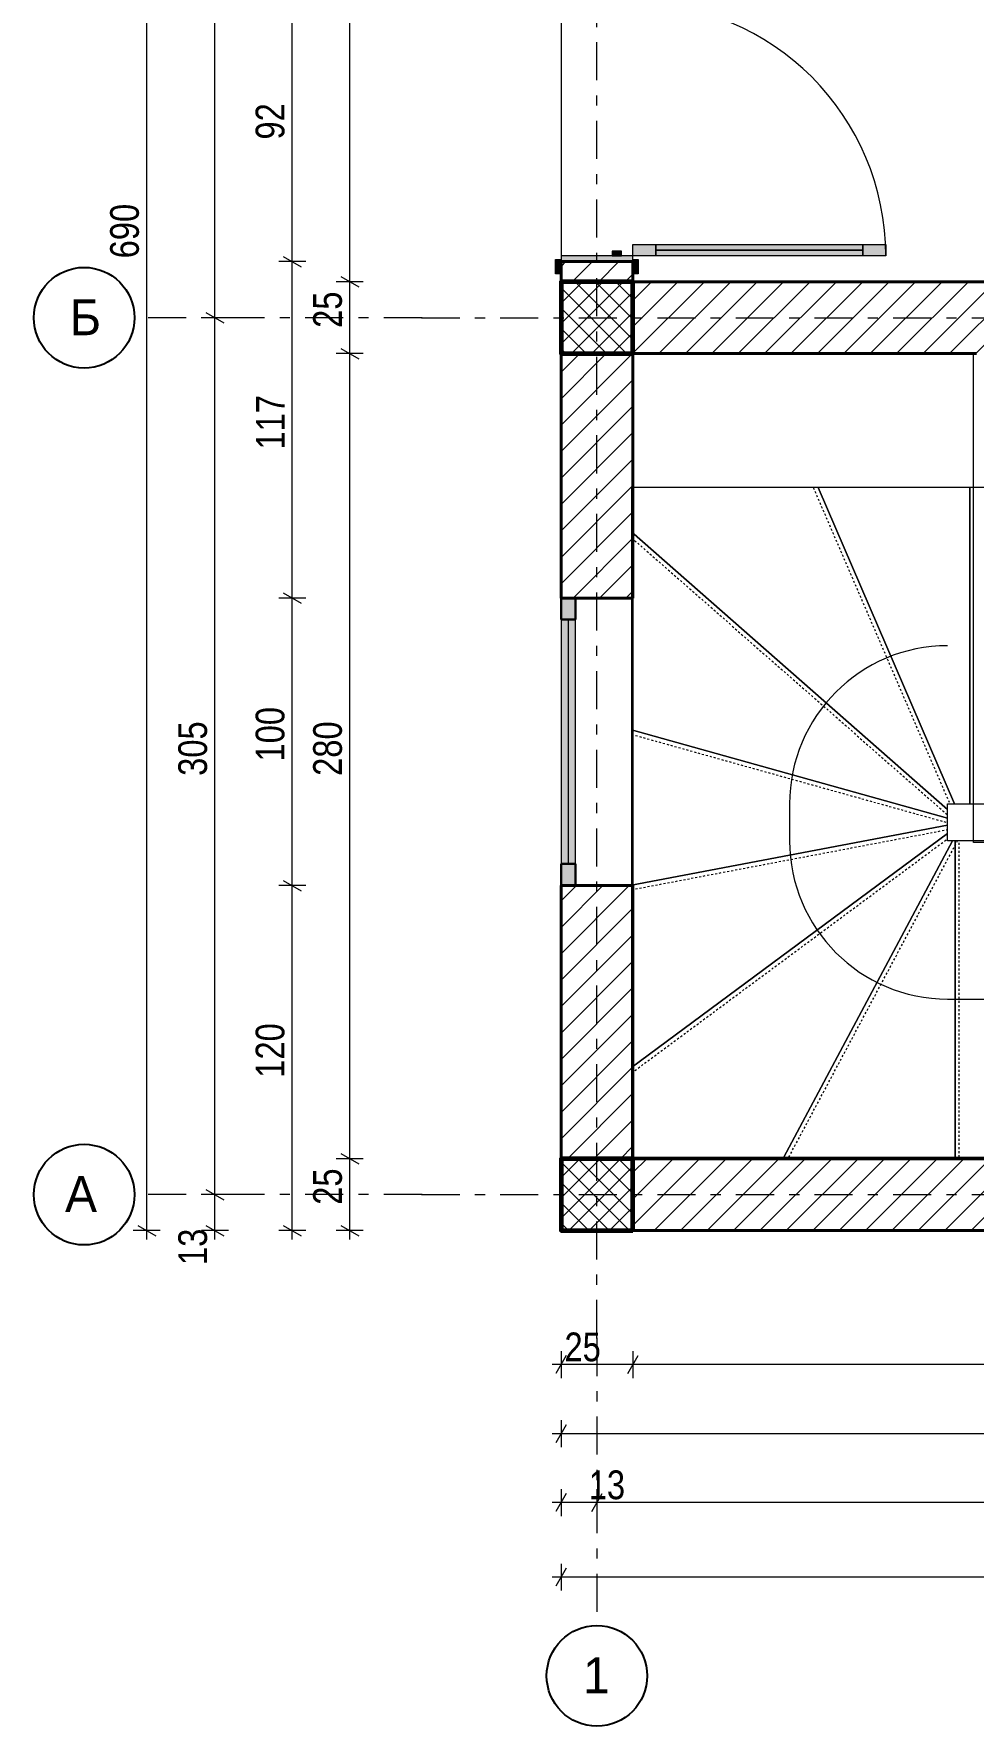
# Model space of a CAD drawing. Extents: x 19704 to 238216, y -31136 to 55916.
# Drawn here: x 58078 to 61347, y 6104 to 11990 of the extents above; entities that cross this region are included whole.
import ezdxf

# ---------------------------------------------------------------- set-up
doc = ezdxf.new("R2010")
doc.units = 0
doc.header["$LTSCALE"] = 5
doc.header["$MEASUREMENT"] = 0
doc.set_wipeout_variables(frame=1)
for name, pattern in [('- Двойно прекъснати линии', [1093.611073, 529.166651, -211.666656, 141.111112, -211.666656]), ('Small Dashed', [282.222222, 141.111111, -141.111111]), ('Wipeout_Contour', [100000, 0, -100000])]:
    doc.linetypes.add(name, pattern=pattern)
for name, color, linetype in [('1 _ Конструкция - Недефинирани обекти.Structural - Bearing', 7, 'Continuous'), ('1 _ Плочи - Основни.Structural - Bearing', 7, 'Continuous'), ('6 _ - Конструктивни оси.Dimensioning', 7, 'Continuous'), ('Structural - Bearing', 7, 'Continuous'), ('Structural - Stair & Railing', 7, 'Continuous')]:
    doc.layers.add(name, color=color, linetype=linetype)
doc.layers.add('6 _ - Размери - Основни.Dimensioning', color=7, linetype='Continuous', true_color=0x7a7a7a)
doc.styles.add('GENERATED_STYLE_6', font='Cambria Math.ttf')
pattern_1 = [(45, (3052, 9842.58), (-45.961934, 45.961934), [])]
pattern_2 = [(45, (3051.997, 9842.58), (-35.355335, 35.355335), []), (135, (3051.997, 9842.58), (35.355335, 35.355335), [])]

msp = doc.modelspace()

# ---------------------------------------------------------------- hatches: boundary and pattern name
at = {"layer": 'Structural - Bearing', "linetype": 'Continuous', "lineweight": 0, "true_color": 0xdedede}
for points in [[(60162.3, 11258.1), (60162.3, 11218.1), (60242.3, 11218.1), (60242.3, 11258.1)], [(60962.3, 11238.1), (60962.3, 11258.1), (60242.3, 11258.1), (60242.3, 11238.1)], [(61042.3, 11218.1), (61042.3, 11258.1), (60962.3, 11258.1), (60962.3, 11218.1)], [(59912.3, 11206.1), (59893.3, 11206.1), (59893.3, 11156.1), (59912.3, 11156.1)], [(59912.3, 11198.1), (60162.3, 11198.1), (60162.3, 11218.1), (59912.3, 11218.1)], [(60122.3, 11218.1), (60122.3, 11234.1), (60090.3, 11234.1), (60090.3, 11218.1)], [(60181.3, 11206.1), (60162.3, 11206.1), (60162.3, 11156.1), (60181.3, 11156.1)], [(60962.3, 11218.1), (60962.3, 11238.1), (60242.3, 11238.1), (60242.3, 11218.1)], [(59912.3, 10028.1), (59912.3, 9953.1), (59962.3, 9953.1), (59962.3, 10028.1)], [(59912.3, 9953.1), (59912.3, 9103.1), (59962.3, 9103.1), (59962.3, 9953.1)], [(59962.3, 9028.1), (59962.3, 9103.1), (59912.3, 9103.1), (59912.3, 9028.1)]]:
    msp.add_hatch(color=254, dxfattribs=at).paths.add_polyline_path(points)
at = {"layer": 'Structural - Bearing', "linetype": 'Continuous', "lineweight": 15}
h = msp.add_hatch(dxfattribs=at)
h.set_pattern_fill('COMMON_BRICK_0001', color=256, scale=0.5, style=0, pattern_type=2)
h.set_pattern_definition(pattern_1)
h.paths.add_polyline_path([(59912.3, 11128.1), (60162.3, 11128.1), (60162.3, 11198.1), (59912.3, 11198.1)])
at = {"layer": 'Structural - Bearing', "linetype": 'Continuous', "lineweight": 13}
h = msp.add_hatch(dxfattribs=at)
h.set_pattern_fill('1_БЕТОН_СГЛОБЯЕМИ_ЕЛЕМЕН_E7', color=256, scale=0.5, style=0, pattern_type=2)
h.set_pattern_definition(pattern_2)
h.paths.add_polyline_path([(60162.3, 10878.1), (60162.3, 11128.1), (59912.3, 11128.1), (59912.3, 10878.1)])
at = {"layer": 'Structural - Bearing', "linetype": 'Continuous', "lineweight": 15}
h = msp.add_hatch(dxfattribs=at)
h.set_pattern_fill('COMMON_BRICK_0001', color=256, scale=0.5, style=0, pattern_type=2)
h.set_pattern_definition(pattern_1)
h.paths.add_polyline_path([(62340.3, 11128.1), (60162.3, 11128.1), (60162.3, 10878.1), (62340.3, 10878.1)])
h = msp.add_hatch(dxfattribs=at)
h.set_pattern_fill('COMMON_BRICK_0001', color=256, scale=0.5, style=0, pattern_type=2)
h.set_pattern_definition(pattern_1)
h.paths.add_polyline_path([(60162.3, 10878.1), (59912.3, 10878.1), (59912.3, 10028.1), (60162.3, 10028.1)])
h = msp.add_hatch(dxfattribs=at)
h.set_pattern_fill('COMMON_BRICK_0001', color=256, scale=0.5, style=0, pattern_type=2)
h.set_pattern_definition(pattern_1)
h.paths.add_polyline_path([(59912.3, 8078.1), (60162.3, 8078.1), (60162.3, 9028.1), (59912.3, 9028.1)])
h = msp.add_hatch(dxfattribs=at)
h.set_pattern_fill('COMMON_BRICK_0001', color=256, scale=0.5, style=0, pattern_type=2)
h.set_pattern_definition(pattern_1)
h.paths.add_polyline_path([(60162.3, 7828.1), (63510, 7828.1), (63510, 8078.1), (60162.3, 8078.1)])

# ---------------------------------------------------------------- linework, layer by layer
at = {"layer": '1 _ Плочи - Основни.Structural - Bearing', "linetype": 'Continuous', "lineweight": 20, "ltscale": 0.01, "flags": 128}
for points in [[(71912.3, 7828.1), (73712.3, 7828.1), (73712.3, 14728.1), (71912.3, 14728.1), (59912.3, 14728.1), (59912.3, 7828.1)], [(62998.3, 8078.1), (62998.3, 9178.1), (61347.8, 9178.1), (61347.8, 10878.1), (60162.3, 10878.1), (60162.3, 9178.1), (60162.3, 8078.1)]]:
    msp.add_lwpolyline(points, close=True, dxfattribs=at)
at = {"layer": '6 _ - Конструктивни оси.Dimensioning', "linetype": '- Двойно прекъснати линии', "lineweight": 13, "ltscale": 0.05}
for p, q in [((59427.6, 11003.1), (58427.6, 11003.1)), ((59427.6, 11003.1), (74113, 11003.1)), ((59427.6, 7953.1), (58427.6, 7953.1)), ((60037.3, 7454.4), (60037.3, 6454.4))]:
    msp.add_line(p, q, dxfattribs=at)
at = {"layer": '6 _ - Конструктивни оси.Dimensioning', "linetype": 'Continuous', "lineweight": 25, "ltscale": 0.01}
for centre in [(58252.6, 11003.1), (58252.6, 7953.1), (60037.3, 6279.4)]:
    msp.add_circle(centre, 175, dxfattribs=at)
at = {"layer": '6 _ - Конструктивни оси.Dimensioning', "linetype": '- Двойно прекъснати линии', "lineweight": 13, "ltscale": 0.01}
for p in [(59427.6, 11003.1), (59427.6, 11003.1), (59427.6, 7953.1), (59427.6, 7953.1), (60037.3, 7454.4), (60037.3, 7454.4)]:
    msp.add_point(p, dxfattribs=at)
at = {"layer": '6 _ - Размери - Основни.Dimensioning', "linetype": 'Continuous', "lineweight": 20, "ltscale": 0.01}
for p, q in [((58470.3, 7828.1), (58470.3, 14728.1)), ((58707.6, 11003.1), (58707.6, 14603.1)), ((59177, 11128.1), (59177, 14478.1)), ((58976.8, 11198.1), (58976.8, 12118.1)), ((59023.7, 11198.1), (58929.9, 11198.1)), ((58945.6, 11216.2), (59008.1, 11180.1)), ((58976.8, 10028.1), (58976.8, 11198.1)), ((59223.9, 11128.1), (59130.1, 11128.1)), ((59145.7, 11146.2), (59208.2, 11110.1)), ((59177, 10878.1), (59177, 11128.1)), ((58676.3, 11021.2), (58738.8, 10985.1)), ((58754.5, 11003.1), (58660.7, 11003.1)), ((58707.6, 7953.1), (58707.6, 11003.1)), ((59145.7, 10896.2), (59208.2, 10860.1)), ((59223.9, 10878.1), (59130.1, 10878.1)), ((59177, 8078.1), (59177, 10878.1)), ((59023.7, 10028.1), (58929.9, 10028.1)), ((58945.6, 10046.2), (59008.1, 10010.1)), ((58976.8, 9028.1), (58976.8, 10028.1)), ((59023.7, 9028.1), (58929.9, 9028.1)), ((58945.6, 9046.2), (59008.1, 9010.1)), ((58976.8, 7828.1), (58976.8, 9028.1)), ((59223.9, 8078.1), (59130.1, 8078.1)), ((59145.7, 8096.2), (59208.2, 8060.1)), ((59177, 7828.1), (59177, 8078.1)), ((58754.5, 7953.1), (58660.7, 7953.1)), ((58676.3, 7971.2), (58738.8, 7935.1)), ((58707.6, 7828.1), (58707.6, 7953.1)), ((58439.1, 7846.2), (58501.6, 7810.1)), ((58676.3, 7846.2), (58738.8, 7810.1)), ((58945.6, 7846.2), (59008.1, 7810.1)), ((59145.7, 7846.2), (59208.2, 7810.1)), ((58517.2, 7828.1), (58423.4, 7828.1)), ((58470.3, 7797.6), (58470.3, 7828.1)), ((58754.5, 7828.1), (58660.7, 7828.1)), ((58707.6, 7797.6), (58707.6, 7828.1)), ((59023.7, 7828.1), (58929.9, 7828.1)), ((58976.8, 7797.6), (58976.8, 7828.1)), ((59223.9, 7828.1), (59130.1, 7828.1)), ((59177, 7797.6), (59177, 7828.1)), ((59912.3, 7361.9), (59881.7, 7361.9)), ((59930.3, 7393.1), (59894.3, 7330.6)), ((59912.3, 7408.7), (59912.3, 7315)), ((60162.3, 7361.9), (59912.3, 7361.9)), ((60144.3, 7330.6), (60180.3, 7393.1)), ((60162.3, 7408.7), (60162.3, 7315)), ((63510, 7361.9), (60162.3, 7361.9)), ((59930.3, 7152.8), (59894.3, 7090.3)), ((59912.3, 7168.5), (59912.3, 7074.7)), ((59912.3, 7121.6), (59881.7, 7121.6)), ((71912.3, 7121.6), (59912.3, 7121.6)), ((59930.3, 6913.4), (59894.3, 6850.9)), ((59912.3, 6929), (59912.3, 6835.3)), ((60019.3, 6850.9), (60055.3, 6913.4)), ((60037.3, 6929), (60037.3, 6835.3)), ((59912.3, 6882.2), (59881.7, 6882.2)), ((60037.3, 6882.2), (59912.3, 6882.2)), ((63637, 6882.2), (60037.3, 6882.2)), ((59930.3, 6653.8), (59894.3, 6591.3)), ((59912.3, 6669.4), (59912.3, 6575.7)), ((59912.3, 6622.5), (59881.7, 6622.5)), ((73712.3, 6622.5), (59912.3, 6622.5))]:
    msp.add_line(p, q, dxfattribs=at)
at = {"layer": 'Structural - Bearing', "linetype": 'Continuous', "lineweight": 15, "ltscale": 0.01}
for p, q in [((60162.3, 11258.1), (60242.3, 11258.1)), ((60162.3, 11218.1), (60162.3, 11258.1)), ((60242.3, 11258.1), (60242.3, 11218.1)), ((60962.3, 11218.1), (60962.3, 11258.1)), ((60962.3, 11258.1), (61042.3, 11258.1)), ((61042.3, 11258.1), (61042.3, 11218.1)), ((60162.3, 11218.1), (59912.3, 11218.1)), ((59912.3, 11218.1), (59912.3, 11198.1)), ((59912.3, 11198.1), (60162.3, 11198.1)), ((60122.3, 11234.1), (60090.3, 11234.1)), ((60090.3, 11234.1), (60090.3, 11218.1)), ((60090.3, 11218.1), (60122.3, 11218.1)), ((60122.3, 11218.1), (60122.3, 11234.1)), ((60162.3, 11198.1), (60162.3, 11218.1)), ((60242.3, 11218.1), (60162.3, 11218.1)), ((60962.3, 11238.1), (60242.3, 11238.1)), ((61042.3, 11218.1), (60962.3, 11218.1))]:
    msp.add_line(p, q, dxfattribs=at)
at = {"layer": 'Structural - Bearing', "linetype": 'Continuous', "lineweight": 18, "ltscale": 0.01}
for p, q in [((59893.3, 11156.1), (59893.3, 11206.1)), ((59893.3, 11206.1), (59912.3, 11206.1)), ((59912.3, 11206.1), (59912.3, 11156.1)), ((60162.3, 11156.1), (60162.3, 11206.1)), ((60162.3, 11206.1), (60181.3, 11206.1)), ((60181.3, 11206.1), (60181.3, 11156.1)), ((59912.3, 11156.1), (59893.3, 11156.1)), ((60181.3, 11156.1), (60162.3, 11156.1)), ((59912.3, 10028.1), (59912.3, 9028.1)), ((60162.3, 10028.1), (60162.3, 9028.1)), ((59912.3, 9953.1), (59912.3, 9103.1)), ((59937.3, 9953.1), (59937.3, 9103.1)), ((59962.3, 9103.1), (59962.3, 9953.1))]:
    msp.add_line(p, q, dxfattribs=at)
at = {"layer": 'Structural - Bearing', "linetype": 'Continuous', "lineweight": 40, "ltscale": 0.01}
for p, q in [((59912.3, 11198.1), (59912.3, 11156.1)), ((60162.3, 11198.1), (59912.3, 11198.1)), ((60162.3, 11198.1), (59912.3, 11198.1)), ((60162.3, 11198.1), (59912.3, 11198.1)), ((59912.3, 11198.1), (59912.3, 11156.1)), ((59912.3, 11198.1), (59912.3, 11156.1)), ((60162.3, 11198.1), (60162.3, 11156.1)), ((60162.3, 11198.1), (60162.3, 11156.1)), ((60162.3, 11198.1), (60162.3, 11156.1)), ((59912.3, 10028.1), (59962.3, 10028.1)), ((59912.3, 10028.1), (59962.3, 10028.1)), ((59912.3, 10028.1), (59962.3, 10028.1)), ((59962.3, 10028.1), (60162.3, 10028.1)), ((59962.3, 10028.1), (60162.3, 10028.1)), ((59912.3, 9028.1), (59962.3, 9028.1)), ((59912.3, 9028.1), (59962.3, 9028.1)), ((59912.3, 9028.1), (59962.3, 9028.1)), ((59962.3, 9028.1), (60162.3, 9028.1)), ((59962.3, 9028.1), (60162.3, 9028.1))]:
    msp.add_line(p, q, dxfattribs=at)
at = {"layer": 'Structural - Bearing', "linetype": 'Continuous', "lineweight": 30, "ltscale": 0.01}
for p, q in [((59912.3, 10028.1), (59912.3, 9953.1)), ((59962.3, 9953.1), (59962.3, 10028.1)), ((59912.3, 9953.1), (59962.3, 9953.1)), ((59962.3, 9103.1), (59912.3, 9103.1)), ((59912.3, 9103.1), (59912.3, 9028.1)), ((59962.3, 9028.1), (59962.3, 9103.1))]:
    msp.add_line(p, q, dxfattribs=at)
at = {"layer": 'Structural - Bearing', "linetype": 'Continuous', "lineweight": 15, "ltscale": 0.01, "flags": 128}
for points in [[(60962.3, 11238.1), (60242.3, 11238.1), (60242.3, 11258.1), (60962.3, 11258.1)], [(60962.3, 11218.1), (60242.3, 11218.1), (60242.3, 11238.1), (60962.3, 11238.1)]]:
    msp.add_lwpolyline(points, close=True, dxfattribs=at)
at = {"layer": 'Structural - Bearing', "linetype": 'Continuous', "lineweight": 40, "ltscale": 0.01, "flags": 128}
for points in [[(59912.3, 11198.1), (59912.3, 11128.1)], [(60162.3, 11128.1), (60162.3, 11198.1)], [(62340.3, 11128.1), (60162.3, 11128.1)], [(59912.3, 10878.1), (59912.3, 10028.1)], [(60162.3, 10028.1), (60162.3, 10878.1)], [(60162.3, 10878.1), (61357.8, 10878.1)], [(59912.3, 9028.1), (59912.3, 8078.1)], [(60162.3, 8078.1), (60162.3, 9028.1)], [(63510, 8078.1), (60162.3, 8078.1)], [(60162.3, 7828.1), (63510, 7828.1)]]:
    msp.add_lwpolyline(points, dxfattribs=at)
at = {"layer": 'Structural - Bearing', "linetype": 'Continuous', "lineweight": 60, "ltscale": 0.01, "flags": 128}
msp.add_lwpolyline([(60162.3, 10878.1), (60162.3, 11128.1), (59912.3, 11128.1), (59912.3, 10878.1)], close=True, dxfattribs=at)
at = {"layer": 'Structural - Bearing', "linetype": 'Continuous', "lineweight": 15, "ltscale": 0.01}
msp.add_arc((60162.3, 11218.1), 880, 0, 90, dxfattribs=at)
at = {"layer": 'Structural - Stair & Railing', "linetype": 'Continuous', "lineweight": 13, "ltscale": 0.01}
for p, q in [((62405.5, 10412.3), (60157.8, 10412.3)), ((60157.8, 10412.3), (60157.8, 8083.5)), ((61257.8, 9183.5), (61257.8, 9312.3)), ((61257.8, 9312.3), (62405.5, 9312.3)), ((62405.5, 9183.5), (61257.8, 9183.5)), ((60157.8, 8083.5), (62405.5, 8083.5))]:
    msp.add_line(p, q, dxfattribs=at)
at = {"layer": 'Structural - Stair & Railing', "linetype": 'Continuous', "lineweight": 18, "ltscale": 0.01}
for p, q in [((60806.6, 10412.3), (60157.8, 10412.3)), ((60157.8, 10412.3), (60157.8, 10257.9)), ((61335.5, 10412.3), (60806.6, 10412.3)), ((60806.6, 10412.3), (61281.6, 9312.3)), ((61281.6, 9312.3), (60806.6, 10412.3)), ((61335.5, 10412.3), (61335.5, 9312.3)), ((61615.5, 10412.3), (61335.5, 10412.3)), ((61335.5, 9312.3), (61335.5, 10412.3)), ((60157.8, 10257.9), (61257.8, 9293.2)), ((61257.8, 9293.2), (60157.8, 10257.9)), ((60157.8, 10257.9), (60157.8, 9569.6)), ((60157.8, 9569.6), (61257.8, 9262.3)), ((61257.8, 9262.3), (60157.8, 9569.6)), ((60157.8, 9569.6), (60157.8, 9208.5)), ((60707.8, 9312.3), (60707.8, 9208.5)), ((61257.8, 9293.2), (61257.8, 9312.3)), ((61257.8, 9312.3), (61281.6, 9312.3)), ((61281.6, 9312.3), (61335.5, 9312.3)), ((61335.5, 9312.3), (61615.5, 9312.3)), ((61257.8, 9262.3), (61257.8, 9293.2)), ((61257.8, 9238.1), (61257.8, 9262.3)), ((60157.8, 9029), (61257.8, 9238.1)), ((61257.8, 9238.1), (60157.8, 9029)), ((60157.8, 8395), (61257.8, 9209.6)), ((61257.8, 9209.6), (60157.8, 8395)), ((60157.8, 9208.5), (60157.8, 9029)), ((60688.1, 8083.5), (61275.1, 9183.5)), ((61275.1, 9183.5), (60688.1, 8083.5)), ((60707.8, 9208.5), (60707.8, 9183.5)), ((61257.8, 9209.6), (61257.8, 9238.1)), ((61257.8, 9208.5), (61257.8, 9209.6)), ((61257.8, 9183.5), (61257.8, 9208.5)), ((61275.1, 9183.5), (61257.8, 9183.5)), ((61283.4, 9183.5), (61275.1, 9183.5)), ((61283.4, 8083.5), (61283.4, 9183.5)), ((61283.4, 9183.5), (61283.4, 8083.5)), ((61563.4, 9183.5), (61283.4, 9183.5)), ((60157.8, 9029), (60157.8, 8395)), ((61257.8, 8633.5), (62683.4, 8633.5)), ((60157.8, 8395), (60157.8, 8083.5)), ((60157.8, 8083.5), (60688.1, 8083.5)), ((60688.1, 8083.5), (61283.4, 8083.5)), ((61283.4, 8083.5), (61563.4, 8083.5))]:
    msp.add_line(p, q, dxfattribs=at)
at = {"layer": 'Structural - Stair & Railing', "linetype": 'Small Dashed', "lineweight": 13, "ltscale": 0.01}
for p, q in [((60790.2, 10412.3), (61265.3, 9312.3)), ((60157.8, 10237.9), (61257.8, 9273.3)), ((60157.8, 9554), (61257.8, 9246.8)), ((60157.8, 9013.8), (61257.8, 9222.8)), ((60157.8, 8376.3), (61257.8, 9191)), ((60705.1, 8083.5), (61292.1, 9183.5)), ((61298.4, 8083.5), (61298.4, 9183.5))]:
    msp.add_line(p, q, dxfattribs=at)
at = {"layer": 'Structural - Stair & Railing', "linetype": 'Continuous', "lineweight": 18, "ltscale": 0.01}
for centre, start, end in [((61257.8, 9312.3), 90, 180), ((61257.8, 9183.5), 180, 270)]:
    msp.add_arc(centre, 550, start, end, dxfattribs=at)

# ---------------------------------------------------------------- texts
at = {"layer": '6 _ - Конструктивни оси.Dimensioning', "linetype": 'Continuous', "lineweight": 13, "char_height": 125, "attachment_point": 1, "style": 'GENERATED_STYLE_6'}
for s, insert in [('\\A1;{\\pql;\\pt0;\\fCentury Gothic|b0|i0|c0|p34;Б}', (58202, 11067.4)), ('\\A1;{\\pql;\\pt0;\\fCentury Gothic|b0|i0|c0|p34;А}', (58186.1, 8017.4)), ('\\A1;{\\pql;\\pt0;\\fCentury Gothic|b0|i0|c0|p34;1}', (59988.5, 6343.7))]:
    msp.add_mtext(s, dxfattribs=dict(at, insert=insert))
at = {"layer": '6 _ - Размери - Основни.Dimensioning', "linetype": 'Continuous', "lineweight": 35, "char_height": 100, "attachment_point": 7, "rotation": 90, "style": 'GENERATED_STYLE_6'}
for s, insert in [('\\A1;{\\W0.850000x;\\pql;\\fCentury Gothic|b0|i0|c0|p34;92}', (58951, 11622.8)), ('\\A1;{\\W0.850000x;\\pql;\\fCentury Gothic|b0|i0|c0|p34;690}', (58444.5, 11209.6)), ('\\A1;{\\W0.850000x;\\pql;\\fCentury Gothic|b0|i0|c0|p34;25}', (59151.1, 10967.8)), ('\\A1;{\\W0.850000x;\\pql;\\fCentury Gothic|b0|i0|c0|p34;117}', (58951, 10544.6)), ('\\A1;{\\W0.850000x;\\pql;\\fCentury Gothic|b0|i0|c0|p34;305}', (58681.7, 9409.6)), ('\\A1;{\\W0.850000x;\\pql;\\fCentury Gothic|b0|i0|c0|p34;100}', (58951, 9459.6)), ('\\A1;{\\W0.850000x;\\pql;\\fCentury Gothic|b0|i0|c0|p34;280}', (59151.1, 9409.6)), ('\\A1;{\\W0.850000x;\\pql;\\fCentury Gothic|b0|i0|c0|p34;120}', (58951, 8359.6)), ('\\A1;{\\W0.850000x;\\pql;\\fCentury Gothic|b0|i0|c0|p34;25}', (59151.1, 7917.8)), ('\\A1;{\\W0.850000x;\\pql;\\fCentury Gothic|b0|i0|c0|p34;13}', (58681.7, 7708.3))]:
    msp.add_mtext(s, dxfattribs=dict(at, insert=insert))
at = {"layer": '6 _ - Размери - Основни.Dimensioning', "linetype": 'Continuous', "lineweight": 35, "char_height": 100, "attachment_point": 7, "style": 'GENERATED_STYLE_6'}
for s, insert in [('\\A1;{\\W0.850000x;\\pql;\\fCentury Gothic|b0|i0|c0|p34;25}', (59924.3, 7372.1)), ('\\A1;{\\W0.850000x;\\pql;\\fCentury Gothic|b0|i0|c0|p34;13}', (60008.7, 6892.4))]:
    msp.add_mtext(s, dxfattribs=dict(at, insert=insert))

# ---------------------------------------------------------------- next in the draw order: wipeouts: each hides what was drawn before it
at = {"color": 254, "linetype": 'Wipeout_Contour', "lineweight": 0, "ltscale": 57933.307311, "true_color": 0xdedede}
msp.add_wipeout([(60162.3, 7828.1), (60162.3, 8078.1), (59912.3, 8078.1), (59912.3, 7828.1)], dxfattribs=at).dxf.layer = '1 _ Конструкция - Недефинирани обекти.Structural - Bearing'

# ---------------------------------------------------------------- next in the draw order: hatches: boundary and pattern name
at = {"layer": '1 _ Конструкция - Недефинирани обекти.Structural - Bearing', "linetype": 'Continuous', "lineweight": 13}
h = msp.add_hatch(dxfattribs=at)
h.set_pattern_fill('1_БЕТОН_СГЛОБЯЕМИ_ЕЛЕМЕН_E7', color=256, scale=0.5, style=0, pattern_type=2)
h.set_pattern_definition(pattern_2)
h.paths.add_polyline_path([(60162.3, 7828.1), (60162.3, 8078.1), (59912.3, 8078.1), (59912.3, 7828.1)])

# ---------------------------------------------------------------- next in the draw order: linework, layer by layer
at = {"layer": '1 _ Конструкция - Недефинирани обекти.Structural - Bearing', "linetype": 'Continuous', "lineweight": 60, "ltscale": 0.01, "flags": 128}
msp.add_lwpolyline([(60162.3, 7828.1), (60162.3, 8078.1), (59912.3, 8078.1), (59912.3, 7828.1)], close=True, dxfattribs=at)
at = {"layer": '6 _ - Конструктивни оси.Dimensioning', "linetype": '- Двойно прекъснати линии', "lineweight": 13, "ltscale": 0.05}
for p, q in [((60037.3, 7454.4), (60037.3, 14928.4)), ((59427.6, 7953.1), (74113, 7953.1))]:
    msp.add_line(p, q, dxfattribs=at)

doc.saveas('drawing.dxf')
